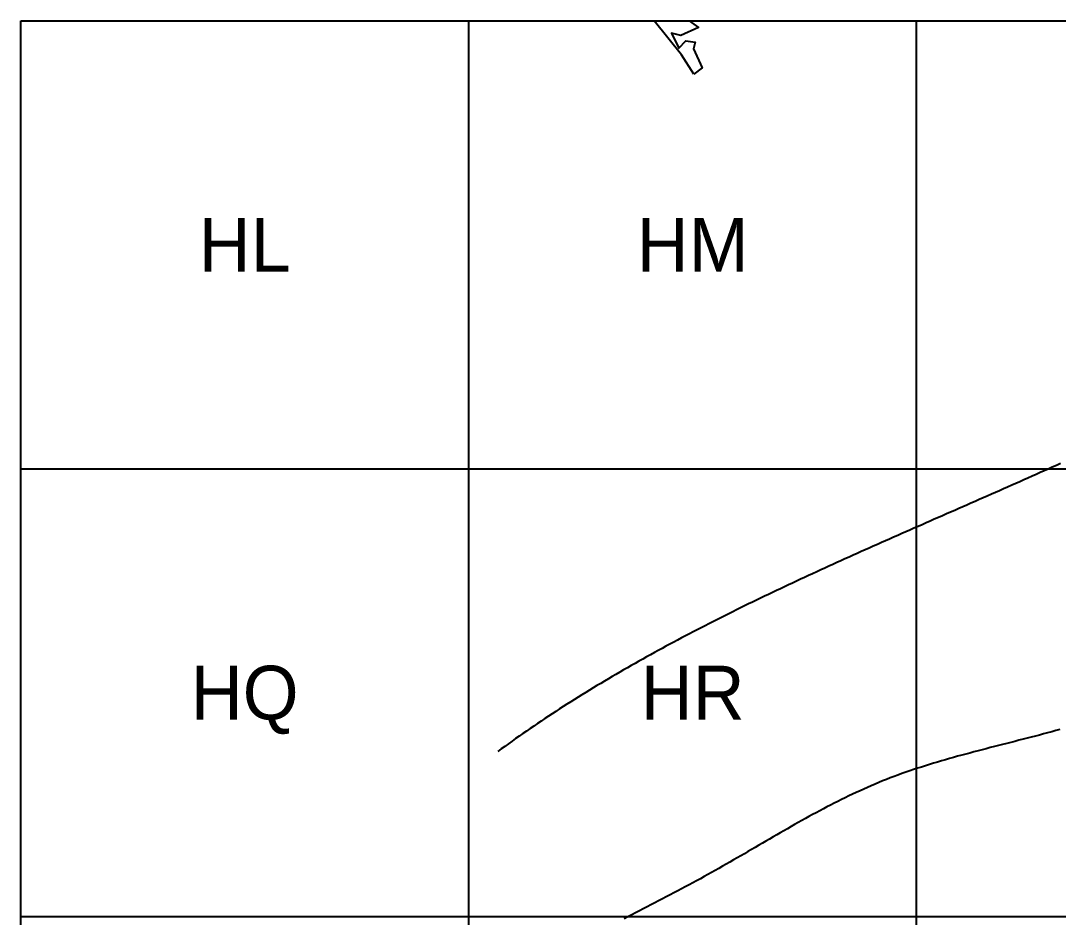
# Model space of a CAD drawing. Header units: metres. Extents: x -206260 to 760000, y -120000 to 1300000.
# Drawn here: x 0 to 231621, y 1099854 to 1300000 of the extents above; entities that cross this region are included whole.
import ezdxf
from ezdxf.enums import TextEntityAlignment as Align

# ---------------------------------------------------------------- set-up
doc = ezdxf.new("R2010")
doc.units = ezdxf.units.M
for name, color, linetype in [('COASTLINE', 9, 'Continuous'), ('ISO_HALF', 8, 'Continuous'), ('ISO_WHOLE', 7, 'Continuous'), ('OS_GRID_100KM', 5, 'Continuous')]:
    doc.layers.add(name, color=color, linetype=linetype)

msp = doc.modelspace()

# ---------------------------------------------------------------- linework, layer by layer
at = {"layer": 'COASTLINE'}
msp.add_lwpolyline([(150300, 1288100), (147500, 1292400), (141400, 1300000), (149200, 1300000), (151300, 1298500), (147400, 1296700), (145300, 1297200), (146900, 1293900), (148500, 1295500), (150600, 1295200), (150200, 1293700), (152100, 1289500), (150300, 1288100)], close=True, dxfattribs=at)
at = {"layer": 'ISO_HALF'}
msp.add_lwpolyline([(231985, 1141773.8), (231077.1, 1141522), (230167.7, 1141272.9), (229257.1, 1141026.4), (228345.4, 1140782.2), (227432.6, 1140540.1), (226519, 1140300), (225604.6, 1140061.4), (224689.5, 1139824.3), (223774, 1139588.3), (222858.1, 1139353.3), (221942, 1139119), (221025.7, 1138885.2), (220109.4, 1138651.6), (219193.3, 1138418.1), (218277.5, 1138184.4), (217362, 1137950.2), (216447.1, 1137715.4), (215532.8, 1137479.6), (214619.3, 1137242.8), (213706.7, 1137004.5), (212795.1, 1136764.7), (211884.7, 1136523.1), (210975.6, 1136279.3), (210067.9, 1136033.4), (209161.8, 1135784.8), (208257.3, 1135533.6), (207354.6, 1135279.4), (206453.8, 1135021.9), (205555.1, 1134761), (204658.6, 1134496.5), (203764.4, 1134228), (202872.7, 1133955.4), (201983.5, 1133678.4), (201097, 1133396.9), (200213.3, 1133110.5), (199332.5, 1132819), (198454.9, 1132522.3), (197580.4, 1132220), (196709.3, 1131912), (195841.7, 1131598), (194977.6, 1131277.8), (194117.3, 1130951.1), (193260.8, 1130617.8), (192408.1, 1130277.7), (191559.3, 1129931), (190714, 1129577.8), (189872.3, 1129218.4), (189033.8, 1128852.9), (188198.6, 1128481.5), (187366.5, 1128104.4), (186537.3, 1127721.6), (185710.9, 1127333.5), (184887.2, 1126940.2), (184066, 1126541.8), (183247.1, 1126138.6), (182430.6, 1125730.6), (181616.1, 1125318.1), (180803.7, 1124901.3), (179993, 1124480.3), (179184.1, 1124055.3), (178376.8, 1123626.5), (177570.9, 1123194), (176766.3, 1122758), (175962.8, 1122318.8), (175160.4, 1121876.4), (174358.9, 1121431), (173558.1, 1120982.8), (172757.9, 1120532.1), (171958.3, 1120078.9), (171158.9, 1119623.4), (170359.8, 1119165.9), (169560.7, 1118706.4), (168761.6, 1118245.2), (167962.3, 1117782.4), (167162.6, 1117318.3), (166362.4, 1116852.9), (165561.7, 1116386.4), (164760.1, 1115919.1), (163957.7, 1115451.1), (163154.3, 1114982.6), (162349.7, 1114513.7), (161543.9, 1114044.7), (160736.6, 1113575.6), (159927.7, 1113106.7), (159117.1, 1112638.2), (158304.7, 1112170.2), (157490.3, 1111702.8), (156673.8, 1111236.4), (155855, 1110771), (155033.8, 1110306.8), (154210.1, 1109843.9), (153383.8, 1109382.7), (152554.7, 1108923.2), (151722.6, 1108465.6), (150887.4, 1108010), (150049.2, 1107556.6), (149208.1, 1107105.2), (148364.4, 1106655.5), (147518.3, 1106207.2), (146670.1, 1105760.3), (145819.9, 1105314.5), (144968, 1104869.6), (144114.7, 1104425.4), (143260.2, 1103981.6), (142404.7, 1103538), (141548.5, 1103094.6), (140691.8, 1102650.9), (139834.8, 1102206.9), (138977.8, 1101762.3), (138121, 1101316.9), (137264.7, 1100870.5), (136409, 1100422.8), (135554.3, 1099973.8), (134700.7, 1099523.1)], dxfattribs=at)
at = {"layer": 'ISO_WHOLE'}
msp.add_lwpolyline([(232101.5, 1201148), (231197.2, 1200739.4), (230292.6, 1200331.4), (229387.6, 1199924.1), (228482.3, 1199517.4), (227576.6, 1199111.4), (226670.5, 1198706), (225764.2, 1198301.2), (224857.5, 1197897), (223950.6, 1197493.3), (223043.3, 1197090.1), (222135.8, 1196687.5), (221228.1, 1196285.3), (220320.1, 1195883.5), (219411.9, 1195482.1), (218503.6, 1195081.1), (217595, 1194680.5), (216686.3, 1194280.2), (215777.4, 1193880.1), (214868.4, 1193480.4), (213959.3, 1193080.8), (213050.1, 1192681.5), (212140.9, 1192282.4), (211231.5, 1191883.4), (210322.1, 1191484.5), (209412.7, 1191085.8), (208503.3, 1190687.1), (207593.9, 1190288.4), (206684.4, 1189889.8), (205775.1, 1189491.1), (204865.7, 1189092.4), (203956.5, 1188693.7), (203047.3, 1188294.8), (202138.2, 1187895.8), (201229.3, 1187496.7), (200320.4, 1187097.3), (199411.8, 1186697.8), (198503.2, 1186298), (197594.9, 1185897.9), (196686.8, 1185497.6), (195778.8, 1185096.9), (194871.2, 1184695.9), (193963.7, 1184294.5), (193056.5, 1183892.7), (192149.6, 1183490.4), (191243, 1183087.7), (190336.7, 1182684.5), (189430.8, 1182280.8), (188525.1, 1181876.5), (187619.9, 1181471.7), (186715, 1181066.3), (185810.5, 1180660.2), (184906.4, 1180253.4), (184002.8, 1179846), (183099.6, 1179437.9), (182196.8, 1179029), (181294.5, 1178619.3), (180392.8, 1178208.9), (179491.5, 1177797.6), (178590.7, 1177385.5), (177690.5, 1176972.4), (176790.9, 1176558.5), (175891.8, 1176143.6), (174993.3, 1175727.8), (174095.4, 1175310.9), (173198.2, 1174893.1), (172301.5, 1174474.2), (171405.6, 1174054.2), (170510.3, 1173633.1), (169615.7, 1173210.8), (168721.8, 1172787.4), (167828.6, 1172362.8), (166936.1, 1171937), (166044.4, 1171509.9), (165153.5, 1171081.6), (164263.4, 1170652), (163374.1, 1170221), (162485.5, 1169788.6), (161597.9, 1169354.9), (160711, 1168919.8), (159825.1, 1168483.2), (158940, 1168045.1), (158055.8, 1167605.6), (157172.6, 1167164.5), (156290.2, 1166721.8), (155408.8, 1166277.6), (154528.4, 1165831.8), (153649, 1165384.3), (152770.6, 1164935.1), (151893.2, 1164484.3), (151016.8, 1164031.7), (150141.4, 1163577.4), (149267.1, 1163121.3), (148394, 1162663.4), (147521.9, 1162203.6), (146650.9, 1161742), (145781, 1161278.5), (144912.3, 1160813.1), (144044.7, 1160345.7), (143178.4, 1159876.4), (142313.2, 1159405), (141449.2, 1158931.6), (140586.5, 1158456.2), (139725, 1157978.6), (138864.7, 1157499), (138005.8, 1157017.2), (137148.1, 1156533.2), (136291.8, 1156047), (135436.7, 1155558.6), (134583, 1155067.9), (133730.7, 1154575), (132879.7, 1154079.7), (132030.1, 1153582.1), (131182, 1153082.2), (130335.2, 1152579.8), (129489.9, 1152075), (128646.1, 1151567.7), (127803.7, 1151058), (126962.8, 1150545.8), (126123.4, 1150031), (125285.6, 1149513.7), (124449.3, 1148993.7), (123614.5, 1148471.2), (122781.3, 1147946), (121949.7, 1147418.1), (121119.7, 1146887.5), (120291.3, 1146354.2), (119464.5, 1145818.1), (118639.4, 1145279.2), (117816, 1144737.6), (116994.2, 1144193), (116174.2, 1143645.6), (115355.8, 1143095.3), (114539.2, 1142542.1), (113724.4, 1141985.9), (112911.3, 1141426.7), (112100, 1140864.5), (111290.5, 1140299.3), (110482.8, 1139730.9), (109676.9, 1139159.5), (108872.9, 1138585), (108070.8, 1138007.3), (107270.5, 1137426.5), (106472.2, 1136842.4)], dxfattribs=at)
at = {"layer": 'OS_GRID_100KM'}
for p, q in [((0, 0), (0, 1300000)), ((0, 1300000), (700000, 1300000)), ((100000, 0), (100000, 1300000)), ((200000, 0), (200000, 1300000)), ((0, 1200000), (700000, 1200000)), ((0, 1100000), (700000, 1100000))]:
    msp.add_line(p, q, dxfattribs=at)

# ---------------------------------------------------------------- texts
for s, p in [('HL', (50000, 1250000)), ('HM', (150000, 1250000)), ('HQ', (50000, 1150000)), ('HR', (150000, 1150000))]:
    msp.add_text(s, height=12000, dxfattribs=at).set_placement(p, align=Align.MIDDLE_CENTER)

doc.saveas('drawing.dxf')
